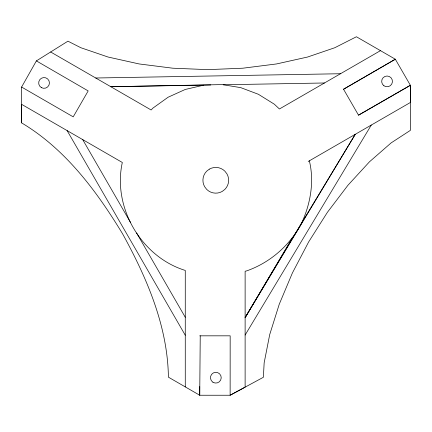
<?xml version="1.0" encoding="UTF-8"?>
<svg xmlns="http://www.w3.org/2000/svg" width="432" height="432" viewBox="0 0 432 432"><rect width="100%" height="100%" fill="white"/><g stroke="black" fill="none" stroke-linecap="round" stroke-linejoin="round"><path stroke-width="0.65" d="M291.978 238.464L245.128 317.617L355.261 134.32L301.892 222.518C290.444 244.949 270.518 262.429 246.785 270.853L245.128 271.237L245.122 387.142L230.164 395.242L199.73 395.242L168.404 377.158C167.686 326.192 146.885 278.014 122.704 234.031C96.703 191.095 65.378 148.991 21.6 122.882L21.6 87.048L36.385 60.896L67.943 41.175L80.849 47.725L108.059 57.029L139.104 63.941L172.789 68.202L207.824 69.638L242.86 68.202L276.545 63.941L307.595 57.029L334.805 47.725L356.411 36.758L395.329 59.222L410.4 85.331L410.4 102.481L308.2 161.487M185.269 386.894L185.269 270.432C141.242 256.867 112.39 207.473 122.321 162.475L21.6 104.323L21.6 122.882M343.543 89.235L395.329 59.222L343.543 89.235L358.517 115.171L410.351 85.244L410.4 130.345L391.133 142.895L369.468 161.811L347.96 185.242L327.429 212.285L308.669 241.904L292.394 272.965L279.239 304.263L269.703 334.611L264.157 362.831L263.38 377.276L230.137 395.242L230.17 335.826L199.73 335.826M200.232 335.826L199.73 395.242L199.73 386.564M245.128 317.617L301.892 222.518C310.549 203.391 314.41 181.435 309.355 160.823M245.128 335.043L371.293 125.059M380.473 50.647L279.428 108.983L274.304 104.182L258.358 94.268L240.786 87.653L222.264 84.596L111.494 86.708M358.517 115.171L410.4 85.331M203.499 85.212L185.215 89.473L168.113 97.222L152.852 108.157L151.135 109.993L50.652 51.98M95.726 78.003L340.492 73.732M110.824 86.719L210.773 84.974M223.225 84.758L324.454 82.987M21.6 87.048L73.213 116.851L88.177 90.92L36.385 60.896M82.679 139.585L130.529 222.458M136.631 233.037L185.269 317.277M67.122 130.604L185.269 335.237M209.353 169.139L206.685 171.185A12.868 12.868 0 0 0 204.644 186.721L206.685 189.383A12.868 12.868 0 0 0 222.221 191.43L224.888 189.383A12.868 12.868 0 0 0 226.93 173.853L224.888 171.185A12.868 12.868 0 0 0 209.353 169.139M383.891 85.757A5.389 5.389 0 0 0 392.418 81.972A5.389 5.389 0 0 0 384.874 76.475A5.389 5.389 0 0 0 383.891 85.757M212.954 382.239A5.389 5.389 0 0 0 221.222 377.908A5.389 5.389 0 0 0 213.338 372.919A5.389 5.389 0 0 0 212.954 382.239M41.359 87.604A5.389 5.389 0 0 0 49.437 82.939A5.389 5.389 0 0 0 41.359 78.273A5.389 5.389 0 0 0 41.359 87.604"/></g></svg>
